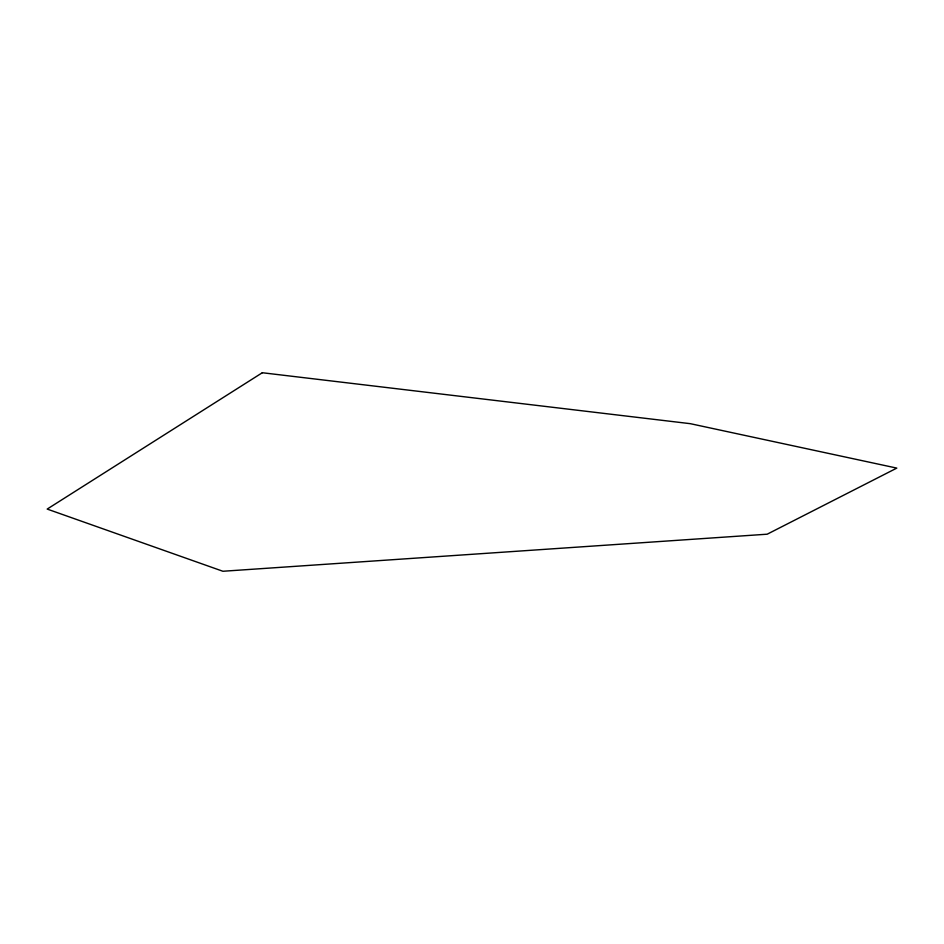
<?xml version="1.0" encoding="UTF-8"?>
<svg xmlns="http://www.w3.org/2000/svg" width="944" height="944" viewBox="0 0 944 944"><rect width="100%" height="100%" fill="white"/><g stroke="black" fill="none" stroke-linecap="round" stroke-linejoin="round"><path stroke-width="1.42" d="M262.314 372.738L47.2 509.076L222.902 571.262L767.189 534.198L896.8 468.106L690.312 423.679L262.314 372.738"/></g></svg>
